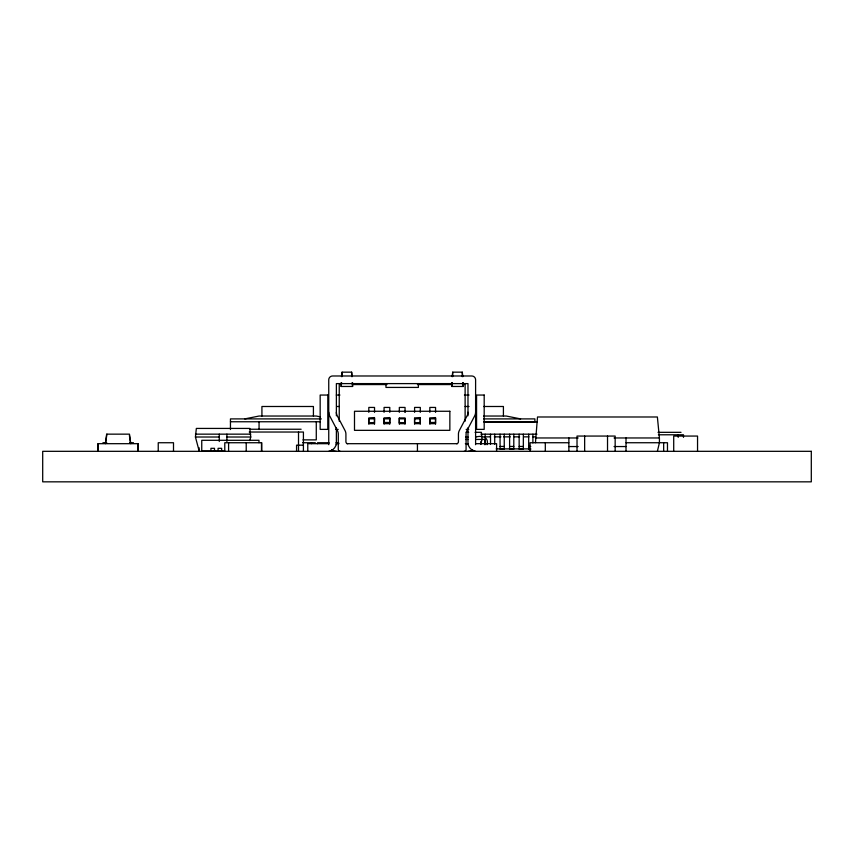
<?xml version="1.0" encoding="UTF-8"?>
<svg xmlns="http://www.w3.org/2000/svg" width="854" height="854" viewBox="0 0 854 854"><rect width="100%" height="100%" fill="white"/><g stroke="black" fill="none" stroke-linecap="round" stroke-linejoin="round"><path stroke-width="1.28" d="M368.821 418.588L368.8 422.709L374.522 422.581M374.543 418.62L374.447 422.356M384.065 422.463L389.787 422.484M429.84 422.463L435.561 422.484M384.076 418.385L384.065 422.559M389.798 418.524L389.734 422.655M399.341 418.257L399.245 422.335M405.063 418.524L405.042 422.709L399.32 422.559M414.596 418.385L414.574 422.709L420.296 422.581M420.317 418.524L420.221 422.356M429.85 418.385L429.84 422.559M435.572 418.524L435.508 422.655M368.821 418.834L374.543 418.823M384.076 418.834L389.798 418.823M399.341 418.834L405.063 418.823M414.596 418.834L420.317 418.823M429.85 418.834L435.572 418.823M535.458 442.735L537.508 416.987L657.377 416.987L659.427 437.963L659.427 442.735L657.377 451.318M352.585 382.656L352.585 386.467L341.141 386.467L341.621 382.656M463.21 382.656L463.21 386.467L451.766 386.467L452.246 382.656M105.501 442.5L106.654 434.152L129.477 434.152L130.79 443.685M105.586 443.685L106.899 434.152M341.461 376.614L342.102 372.163L351.634 372.163L352.275 376.614M452.086 376.614L452.716 372.163L462.26 372.163L462.889 376.614M199.249 451.318L195.427 437.013L196.345 428.43L249.827 428.43L250.745 437.013L249.784 440.589M480.642 444.443L482.072 439.447L481.389 432.316L475.059 432.316M244.756 418.898L259.061 416.037L316.279 416.037L320.175 416.816M352.488 384.567L386.937 384.567M417.414 384.567L451.862 384.567M462.462 384.567L465.12 384.567L465.12 421.214M336.295 395.05L339.935 395.05M464.427 395.05L469.049 395.05M336.615 406.493L339.241 406.493M465.12 406.493L469.049 406.493M483.61 406.493L503.412 406.493L503.412 416.037M483.61 416.037L506.273 416.037L520.577 418.898M368.8 424.118L368.8 417.937L374.543 417.553M384.054 424.118L384.054 417.937L389.798 417.553M399.32 424.118L399.32 417.937L405.042 417.937L405.042 424.118M414.574 424.118L414.574 417.937L420.317 417.553M429.829 424.118L429.829 417.937L435.572 417.553M321.339 418.898L230.452 418.898L230.452 429.519M483.61 418.898L534.882 418.898L534.882 421.759L483.652 421.759M230.452 421.759L320.175 421.759M484.271 422.164L537.315 422.164M368.8 423.659L374.522 423.659M384.054 423.659L389.776 423.659M399.32 423.659L405.042 423.659M414.574 423.659L420.296 423.659M429.829 423.659L435.551 423.659M249.912 429.242L301.131 429.242M335.601 429.381L338.195 429.381M466.156 429.381L468.761 429.381M249.229 432.028L303.416 432.028L303.416 451.382M466.199 432.316L468.729 432.316M658.018 432.327L681.022 432.327M195.427 434.152L250.745 434.152M480.973 434.184L536.952 434.184M658.402 434.782L683.478 434.782L683.478 437.344M195.427 437.013L219.275 437.013M226.897 437.013L250.745 437.013M484.965 436.853L490.303 436.853M494.295 436.853L500.967 436.853M503.625 436.853L510.297 436.853M514.289 436.853L519.627 436.853M523.619 436.853L528.957 436.853M532.949 436.853L535.618 436.853M465.547 437.067L468.088 437.067M475.71 437.067C481.859 435.145 489.225 437.152 487.079 444.71M535.458 437.963L578.169 437.963M614.047 437.963L659.427 437.963M465.547 439.447L468.088 439.447M475.71 439.447L483.503 439.447A1.345 1.345 0 0 1 484.367 439.778L484.517 439.906A1.665 1.665 0 0 1 484.923 441.027L484.933 444.785M302.967 439.874L316.279 439.874L316.279 421.759M102.928 442.735L106.75 442.735M129.637 442.735L133.448 442.735M302.604 442.735L315.318 442.735M328.982 442.735L317.539 442.735L317.539 443.685M335.932 442.735L338.654 442.735M568.785 442.735L530.056 442.735L530.056 451.318M626.099 442.735L667.476 442.735L667.476 451.318M328.811 444.688A7.633 7.633 0 0 1 328.747 443.685L307.771 443.685L307.771 451.318M339.017 443.685L336.38 443.685A9.159 9.159 0 0 1 328.747 451.318M346.937 443.685L457.413 443.685M465.334 443.685L467.981 443.685A9.159 9.159 0 0 0 475.603 451.318M475.539 444.688A7.633 7.633 0 0 0 475.603 443.685L496.59 443.685L496.59 451.318M303.416 445.169L296.562 445.169L296.562 451.382M500.06 446.461L504.255 446.461M509.603 446.461L513.798 446.461M519.147 446.461L523.342 446.461M528.679 446.461L530.782 446.461M568.871 446.546L578.169 446.546M614.047 446.546L626.014 446.546M496.206 448.884L530.686 448.884M530.782 449.129L528.679 449.129L528.679 434.184M201.757 451.029L224.378 451.029M129.392 435.348L130.374 442.5M462.729 382.656L463.21 386.467M352.115 382.656L352.585 386.467M697.547 451.318L697.547 436.063L673.71 436.063L673.71 451.318M678.215 434.782L678.215 437.344M663.665 442.735L663.665 451.318M626.014 437.963L626.014 451.318M615.158 451.318L615.158 436.063L577.016 436.063L577.016 451.318M607.525 436.063L607.525 451.318M584.648 436.063L584.648 451.318M568.871 437.963L568.871 451.318M545.311 442.735L545.311 451.318M532.885 434.184L532.885 442.906M523.342 434.184L523.342 449.129L519.147 449.129L519.147 434.184M513.798 434.184L513.798 449.129L509.603 449.129L509.603 434.184M504.255 434.184L504.255 449.129L500.06 449.129L500.06 434.184M494.712 434.184L494.712 444.229M490.516 434.184L490.516 444.229M485.179 434.184L485.179 444.048M480.973 441.411L480.973 444.048M475.603 443.685L475.603 379.795A3.811 3.811 0 0 0 471.792 375.984L332.558 375.984A3.811 3.811 0 0 0 328.747 379.795L328.747 443.685M467.981 415.791L467.981 383.606L336.38 383.606L336.38 415.791M467.981 427.747L467.981 443.685A7.419 7.419 0 0 0 468.013 444.688M462.26 372.163L462.26 376.614M452.716 372.163L452.716 376.614M451.766 382.656L451.766 386.467M435.551 412.343L435.572 407.443L429.85 407.422L429.829 412.322M435.551 417.937L435.551 424.118M420.296 412.343L420.317 407.443L414.596 407.422L414.574 412.322M420.296 417.937L420.296 424.118M418.385 383.606L418.385 387.428L385.965 387.428L385.965 383.606M417.435 443.685L417.435 451.318M405.052 411.959L405.052 407.443L399.33 407.422L399.32 412.322M405.042 411.265L405.042 412.343M389.776 412.343L389.798 407.443L384.076 407.422L384.054 412.322M389.776 417.937L389.776 424.118M374.522 412.343L374.543 407.443L368.821 407.422L368.8 412.322M374.522 417.937L374.522 424.118M351.634 372.163L351.634 376.614M342.102 372.163L342.102 376.614M341.141 382.656L341.141 386.467M339.241 384.567L339.241 421.214M336.38 427.747L336.38 443.685A7.419 7.419 0 0 1 336.337 444.688M328.48 442.735L328.48 443.685M313.418 416.037L313.418 406.493L261.922 406.493L261.922 416.037M311.507 442.735L311.507 443.685M298.516 432.028L298.516 451.382M261.73 451.318L261.73 442.735L224.783 442.735L224.783 451.318M261.484 442.735L261.484 451.318M259.061 421.759L259.061 429.519M258.975 442.692L258.975 440.301L201.757 440.301L201.747 451.318M246.219 442.735L246.219 451.318M228.594 442.735L228.594 451.318M226.897 434.152L226.897 441.507M221.656 451.318L221.656 448.318L218.08 448.318L218.08 451.318M219.275 434.152L219.275 441.507M214.503 451.318L214.503 448.318L210.927 448.318L210.927 451.318M199.046 447.656L199.046 451.382M173.501 451.318L173.501 442.735L158.236 442.735L158.236 451.318M138.22 451.318L138.22 443.685L97.911 443.685L97.911 451.318M137.964 443.685L137.964 451.318M98.167 443.685L98.167 451.318M472.625 449.738A7.633 7.633 0 0 1 467.981 451.318M475.603 412.215A7.718 7.718 0 0 1 474.717 415.813L466.957 430.555A7.718 7.718 0 0 0 466.07 434.152L466.07 449.407A1.911 1.911 0 0 1 464.16 451.318M456.538 443.685A1.911 1.911 0 0 0 458.438 441.785L458.438 434.152A7.718 7.718 0 0 1 459.324 430.555L467.085 415.813A7.718 7.718 0 0 0 467.981 412.215M336.38 451.318A7.633 7.633 0 0 1 331.736 449.738M347.824 443.685A1.911 1.911 0 0 1 345.913 441.785L345.913 434.152A7.718 7.718 0 0 0 345.027 430.555L337.266 415.813A7.718 7.718 0 0 1 336.38 412.215M340.191 451.318A1.911 1.911 0 0 1 338.28 449.407L338.28 434.152A7.718 7.718 0 0 0 337.394 430.555L329.633 415.813A7.718 7.718 0 0 1 328.747 412.215M327.797 395.05L320.165 395.05L320.165 429.381L327.797 429.381L327.797 395.05M484.186 395.05L476.564 395.05L476.564 429.381L484.186 429.381L484.186 395.05M449.855 411.265L354.495 411.265L354.495 430.341L449.855 430.341L449.855 411.265M811.3 451.318L42.7 451.318L42.7 481.837L811.3 481.837L811.3 451.318"/></g></svg>
